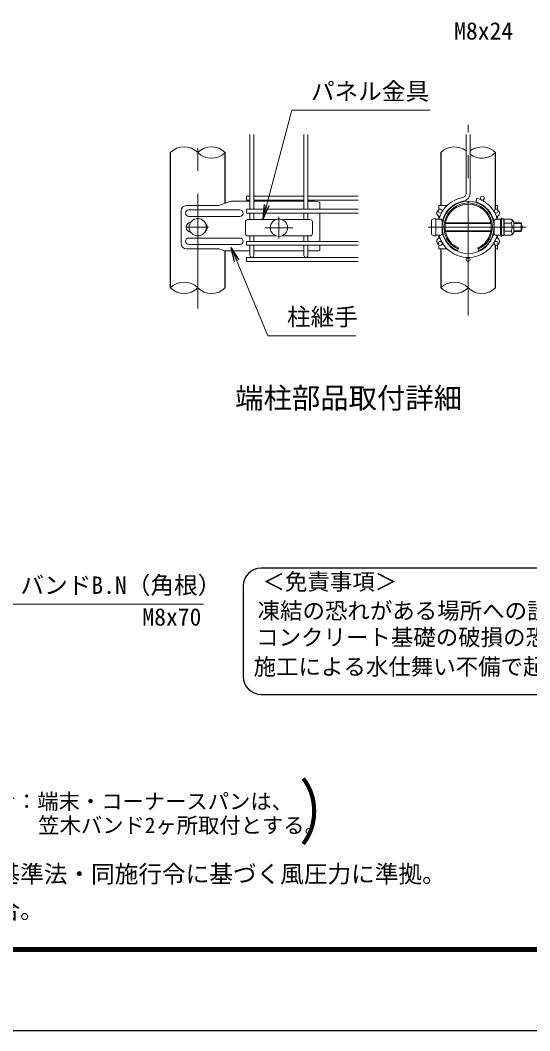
# Model space of a CAD drawing. Units: millimetres, scale not verified. Extents: x -4200 to 4200, y -2970 to 2970.
# Drawn here: x 697 to 2110, y -2970 to -168 of the extents above; entities that cross this region are included whole.
import ezdxf
from ezdxf.enums import TextEntityAlignment as Align

# ---------------------------------------------------------------- set-up
doc = ezdxf.new("R2010")
doc.units = ezdxf.units.MM
doc.header["$LTSCALE"] = 10
doc.linetypes.add('USER1', pattern=[50.8, 31.75, -6.35, 6.35, -6.35])
for name, color, linetype, lineweight in [('0-0_D-TTL-TXT', 7, 'Continuous', 25), ('0-3_D-STR-DIM', 7, 'Continuous', 13), ('0-6_D-STR1', 1, 'Continuous', 25), ('0-7_D-BMK', 2, 'USER1', 13), ('0-8_D-STR2', 7, 'Continuous', 13), ('0-9_D-STR3', 3, 'Continuous', 13), ('0-B_D-STR-TXT', 7, 'Continuous', 13), ('0-C_D-TTL', 7, 'Continuous', 25)]:
    doc.layers.add(name, color=color, linetype=linetype, lineweight=lineweight)
doc.layers.add('0-4_0', color=7, linetype='Continuous')
doc.styles.add('ＭＳ ゴシック', font='')
doc.styles.get('ＭＳ ゴシック').set_extended_font_data('MS Gothic')

# ---------------------------------------------------------------- blocks, each defined once
blk = doc.blocks.new('A$Ce005e700')
at = {"layer": '0-8_D-STR2'}
for p, q in [((-54, 3410), (-54, 1774.1)), ((54, 3410), (54, 1774.1)), ((209.2, 1541.5), (240, 1645))]:
    blk.add_line(p, q, dxfattribs=at)
for centre in [(393.6, 1642.7), (-774.2, 1287), (774.2, 1287), (-774.2, 393), (774.2, 393), (0, -54)]:
    blk.add_circle(centre, 54, dxfattribs=at)
for centre, radius, start, end in [((-162, 1774.1), 108, 279.83934, 0), ((-162, 1774.1), 216, 279.83934, 0), ((0, 840), 840, 99.83934, 164.46321), ((0, 840), 732, 99.83934, 169.61114), ((0, 840), 732, 10.38886, 73.39579), ((0, 840), 840, 15.53679, 73.39579), ((0, 840), 840, 195.53679, 344.46321), ((0, 840), 732, 190.38886, 349.61114)]:
    blk.add_arc(centre, radius, start, end, dxfattribs=at)
blk = doc.blocks.new('_Open')
at = {"layer": '0-4_0'}
blk.add_line((-10, 1.667), (0, 0), dxfattribs=at)
blk.add_lwpolyline([(-10, -1.667), (0, 0), (-10, 0)], dxfattribs=at)

msp = doc.modelspace()

# ---------------------------------------------------------------- linework, layer by layer
at = {"layer": '0-0_D-TTL-TXT', "color": 2}
for p, q in [((3810.57, -1687.15), (1365.02, -1687.15)), ((1315.02, -1737.15), (1315.02, -1987.15)), ((1365.02, -2037.15), (3810.57, -2037.15))]:
    msp.add_line(p, q, dxfattribs=at)
for centre, start, end in [((1365.02, -1737.15), 90, 180), ((1365.02, -1987.15), 180, 270)]:
    msp.add_arc(centre, 50, start, end, dxfattribs=at)
at = {"layer": '0-3_D-STR-DIM'}
for centre, start, end in [((1151.22, -572.98), 45.18146, 134.81854), ((1227.42, -572.98), 45.18146, 134.81854), ((1901.22, -572.98), 52.7739, 134.81854), ((1977.42, -572.98), 45.18146, 127.2261), ((1227.42, -496.29), 225.18146, 314.81854), ((1977.42, -496.29), 232.7739, 314.81854), ((1151.22, -947.98), 45.18146, 134.81854), ((1901.22, -947.98), 45.18146, 134.81854), ((1151.22, -871.29), 225.18146, 314.81854), ((1227.42, -871.29), 225.18146, 314.81854), ((1901.22, -871.29), 225.18146, 314.81854), ((1977.42, -871.29), 225.18146, 314.81854)]:
    msp.add_arc(centre, 54.05, start, end, dxfattribs=at)
at = {"layer": '0-6_D-STR1'}
for p, q in [((1113.12, -534.64), (1113.12, -909.64)), ((1265.52, -675.36), (1265.52, -534.64)), ((1863.12, -534.64), (1863.12, -681.64)), ((2015.52, -691.68), (2015.52, -534.64)), ((1265.52, -909.64), (1265.52, -807.09)), ((1863.12, -801.64), (1863.12, -909.64)), ((2015.52, -909.64), (2015.52, -791.6))]:
    msp.add_line(p, q, dxfattribs=at)
at = {"layer": '0-7_D-BMK'}
for p, q in [((1189.32, -966.65), (1189.32, -472.29)), ((1939.32, -986.32), (1939.32, -457.95)), ((1939.32, -986.32), (1939.32, -457.95)), ((1414.32, -713.16), (1414.32, -773.16)), ((1159.32, -741.64), (1219.32, -741.64)), ((1375.32, -743.16), (1453.32, -743.16)), ((1828, -741.64), (2100.62, -741.64))]:
    msp.add_line(p, q, dxfattribs=at)
at = {"layer": '0-8_D-STR2'}
for p, q in [((1333.92, -691.54), (1333.92, -484.64)), ((1344.72, -691.54), (1344.72, -484.64)), ((1483.92, -691.54), (1483.92, -484.64)), ((1494.72, -691.54), (1494.72, -484.64)), ((1333.92, -655.96), (1324.32, -655.96)), ((1324.32, -666.76), (1324.32, -655.96)), ((1333.92, -666.76), (1324.32, -666.76)), ((1483.92, -655.96), (1344.72, -655.96)), ((1483.92, -666.76), (1344.72, -666.76)), ((1633.92, -655.96), (1494.72, -655.96)), ((1633.92, -666.76), (1494.72, -666.76)), ((1633.92, -691.54), (1324.32, -691.54)), ((1324.32, -691.54), (1324.32, -702.34)), ((1633.92, -702.34), (1324.32, -702.34)), ((1333.92, -720.66), (1333.92, -702.34)), ((1344.72, -720.66), (1344.72, -702.34)), ((1483.92, -720.66), (1483.92, -702.34)), ((1494.72, -720.66), (1494.72, -702.34)), ((1633.92, -780.94), (1324.32, -780.94)), ((1324.32, -780.94), (1324.32, -791.74)), ((1333.92, -780.94), (1333.92, -765.66)), ((1344.72, -780.94), (1344.72, -765.66)), ((1483.92, -780.94), (1483.92, -765.66)), ((1494.72, -780.94), (1494.72, -765.66)), ((1633.92, -791.74), (1324.32, -791.74)), ((1333.92, -820.24), (1333.92, -791.74)), ((1344.72, -820.24), (1344.72, -791.74)), ((1483.92, -820.24), (1483.92, -791.74)), ((1494.72, -820.24), (1494.72, -791.74)), ((1633.92, -825.64), (1324.32, -825.64)), ((1324.32, -825.64), (1324.32, -836.44)), ((1633.92, -836.44), (1324.32, -836.44))]:
    msp.add_line(p, q, dxfattribs=at)
for centre in [(1339.32, -820.24), (1489.32, -820.24)]:
    msp.add_arc(centre, 5.4, 180, 0, dxfattribs=at)
at = {"layer": '0-9_D-STR3'}
for p, q in [((1282.05, -669.64), (1247.39, -681.64)), ((1333.92, -669.64), (1282.05, -669.64)), ((1483.92, -669.64), (1344.72, -669.64)), ((1513.32, -669.64), (1494.72, -669.64)), ((1513.32, -669.64), (1528.32, -672.64)), ((1142.86, -696.64), (1142.86, -786.64)), ((1247.39, -681.64), (1157.86, -681.64)), ((1306.32, -693.64), (1164.09, -693.64)), ((1528.32, -672.64), (1528.32, -691.54)), ((1880.53, -681.64), (1858.32, -681.64)), ((1858.32, -692.89), (1858.32, -681.64)), ((1899.52, -681.64), (1897.39, -681.64)), ((2015.52, -681.64), (2020.32, -681.64)), ((2020.32, -692.89), (2020.32, -681.64)), ((1306.32, -711.64), (1164.09, -711.64)), ((1321.32, -726.66), (1321.32, -759.66)), ((1327.32, -720.66), (1405.97, -720.66)), ((1422.67, -720.66), (1501.32, -720.66)), ((1507.32, -726.66), (1507.32, -759.66)), ((1528.32, -702.34), (1528.32, -780.94)), ((1837.32, -722.07), (1837.32, -761.2)), ((1849.32, -765.64), (1849.32, -717.64)), ((1849.32, -719.14), (1861.32, -719.14)), ((1858.32, -719.14), (1858.32, -711.64)), ((1867.32, -758.14), (1867.32, -725.14)), ((2011.32, -725.14), (2011.32, -758.14)), ((2017.32, -719.14), (2029.32, -719.14)), ((2020.32, -719.14), (2020.32, -711.64)), ((2020.32, -716.11), (2020.32, -717.86)), ((2029.32, -719.14), (2029.32, -764.14)), ((2030.86, -720.79), (2029.32, -726.1)), ((2029.32, -726.1), (2029.32, -757.17)), ((2030.86, -716.47), (2030.86, -720.79)), ((2030.86, -716.47), (2032.36, -716.47)), ((2031.42, -728.16), (2032.59, -718.67)), ((2031.42, -728.16), (2031.42, -755.16)), ((2032.36, -716.47), (2032.36, -720.79)), ((2037.89, -718.41), (2032.88, -718.41)), ((2038.02, -741.66), (2038.02, -718.48)), ((2038.32, -719.14), (2038.18, -718.63)), ((2058.4, -719.12), (2038.32, -719.12)), ((2065.92, -726.63), (2065.92, -756.63)), ((1867.32, -729.64), (1868.33, -729.64)), ((1867.32, -731.67), (1868.01, -731.67)), ((1867.32, -751.6), (1868.01, -751.6)), ((1867.32, -753.64), (1868.33, -753.64)), ((1875.9, -731.67), (2002.74, -731.67)), ((1875.9, -751.6), (2002.74, -751.6)), ((1876.25, -729.64), (2002.39, -729.64)), ((1876.25, -753.64), (2002.39, -753.64)), ((2010.31, -729.64), (2011.32, -729.64)), ((2010.31, -753.64), (2011.32, -753.64)), ((2010.63, -731.67), (2011.32, -731.67)), ((2010.63, -751.6), (2011.32, -751.6)), ((2030.82, -729.49), (2031.42, -729.49)), ((2030.82, -753.79), (2031.42, -753.79)), ((2031.42, -729.49), (2031.42, -753.79)), ((2031.42, -755.16), (2032.59, -764.64)), ((2058.4, -730.38), (2038.02, -730.38)), ((2038.02, -741.66), (2038.02, -764.83)), ((2058.4, -752.89), (2038.02, -752.89)), ((2065.92, -729.64), (2086.32, -729.64)), ((2065.92, -731.67), (2086.32, -731.67)), ((2065.92, -751.6), (2086.32, -751.6)), ((2065.92, -753.64), (2086.32, -753.64)), ((2086.32, -729.64), (2086.32, -753.64)), ((1306.32, -771.64), (1164.09, -771.64)), ((1327.32, -765.66), (1405.97, -765.66)), ((1422.67, -765.66), (1501.32, -765.66)), ((1849.32, -764.14), (1861.32, -764.14)), ((1858.32, -771.64), (1858.32, -764.14)), ((2017.32, -764.14), (2029.32, -764.14)), ((2020.32, -771.64), (2020.32, -764.14)), ((2030.86, -763.15), (2029.32, -757.17)), ((2030.82, -757.17), (2032.36, -763.15)), ((2032.36, -763.15), (2032.36, -767.47)), ((2037.82, -764.91), (2032.88, -764.91)), ((2058.4, -764.15), (2038.32, -764.15)), ((1247.39, -801.64), (1157.86, -801.64)), ((1306.32, -789.64), (1164.09, -789.64)), ((1263.14, -807.09), (1247.39, -801.64)), ((1263.14, -807.09), (1333.92, -807.09)), ((1344.72, -807.09), (1483.92, -807.09)), ((1494.72, -807.09), (1525.32, -807.09)), ((1528.32, -791.74), (1528.32, -804.09)), ((1858.32, -801.64), (1858.32, -790.38)), ((1880.53, -801.64), (1858.32, -801.64)), ((1899.52, -801.64), (1897.39, -801.64)), ((1909.32, -807.09), (1912.57, -800)), ((1969.32, -807.09), (1966.07, -800)), ((2015.52, -801.64), (2020.32, -801.64)), ((2020.32, -801.64), (2020.32, -790.38))]:
    msp.add_line(p, q, dxfattribs=at)
for points in [[(2032.36, -720.79), (2030.82, -726.1), (2030.82, -757.17)], [(2030.86, -763.15), (2030.86, -767.47), (2032.36, -767.47)]]:
    msp.add_lwpolyline(points, dxfattribs=at)
for centre in [(1189.32, -741.64), (1414.32, -743.16)]:
    msp.add_circle(centre, 24, dxfattribs=at)
for centre, radius, start, end in [((1939.32, -741.64), 72, 294.62432, 245.37568), ((1157.86, -696.64), 15, 90, 180), ((1164.09, -702.64), 9, 90, 270), ((1306.32, -702.64), 9, 270, 90), ((1862.07, -702.64), 9.75, 119.47317, 247.38014), ((1939.32, -741.64), 67.2, 294.62432, 245.37568), ((1939.32, -741.64), 64.2, 294.62432, 245.37568), ((2016.57, -702.64), 9.75, 292.61986, 60.52683), ((1170.61, -741.64), 13.5, 94.99037, 265.00963), ((1327.32, -726.66), 6, 90, 180), ((1501.32, -726.66), 6, 0, 90), ((1856.78, -702.64), 9.13, 279.7159, 299.45512), ((1861.32, -725.14), 6, 0, 90), ((1856.78, -702.64), 9.13, 9.9641, 11.88326), ((2017.32, -725.14), 6, 90, 180), ((2021.86, -702.64), 9.13, 168.11674, 170.0359), ((2021.86, -702.64), 9.13, 240.54488, 260.2841), ((2029.71, -729.44), 1.71, 358.43845, 49.48837), ((2032.88, -718.71), 0.3, 90, 173), ((2037.89, -718.71), 0.3, 15, 90), ((2023.37, -724.77), 15.97, 339.37322, 22.7756), ((2055.35, -724.75), 6.4, 298.45309, 61.54691), ((2045.6, -739.4), 24, 32.13463, 57.68315), ((1201.88, -741.64), 13.5, 314.07965, 45.92035), ((2029.71, -753.83), 1.71, 310.51348, 1.56339), ((2023.37, -758.54), 15.97, 337.2244, 20.62678), ((1975.75, -741.66), 63.57, 0, 10.20031), ((1975.75, -741.66), 63.57, 349.79969, 0), ((2041.13, -741.63), 20.62, 0, 33.09348), ((2041.13, -741.63), 20.62, 326.90652, 0), ((2055.35, -758.52), 6.4, 298.45309, 61.54691), ((2045.6, -743.87), 24, 302.31685, 327.86537), ((2063.82, -741.64), 25.5, 331.92751, 28.07249), ((1164.09, -780.64), 9, 90, 270), ((1306.32, -780.64), 9, 270, 90), ((1327.32, -759.66), 6, 180, 270), ((1501.32, -759.66), 6, 270, 0), ((1862.07, -780.64), 9.75, 112.61986, 240.52683), ((1856.78, -780.64), 9.13, 60.54488, 80.2841), ((1861.32, -758.14), 6, 270, 0), ((1856.78, -780.64), 9.13, 348.11674, 350.0359), ((2017.32, -758.14), 6, 180, 270), ((2021.86, -780.64), 9.13, 189.9641, 191.59585), ((2021.86, -780.64), 9.13, 189.9641, 191.88326), ((2021.86, -780.64), 9.13, 99.7159, 119.45512), ((2016.57, -780.64), 9.75, 299.47317, 67.38014), ((2032.88, -764.61), 0.3, 187, 270), ((2037.82, -764.61), 0.3, 270, 337.2244), ((1157.86, -786.64), 15, 180, 270), ((1525.32, -804.09), 3, 270, 0)]:
    msp.add_arc(centre, radius, start, end, dxfattribs=at)
for centre, start_param, end_param in [((1851.72, -722.07), 1.7382444, 3.1415927), ((1851.72, -761.2), 3.1415927, 4.5449409)]:
    msp.add_ellipse(centre, major_axis=(14.4, 0), ratio=0.3125, start_param=start_param, end_param=end_param, dxfattribs=at)
at = {"layer": '0-B_D-STR-TXT'}
for points in [[(1834.03, -417.01), (1450.18, -417.01), (1370.29, -717.23)], [(1627.28, -1042.75), (1383.71, -1042.75), (1282.99, -799.54)], [(1205.16, -1787.23), (644.6, -1787.23), (584.12, -1685.89)]]:
    msp.add_lwpolyline(points, dxfattribs=at)
at = {"layer": '0-C_D-TTL', "color": 2}
msp.add_lwpolyline([(-4200, 2970), (4200, 2970), (4200, -2970), (-4200, -2970)], close=True, dxfattribs=at)
at = {"layer": '0-C_D-TTL'}
for points in [[(-3930, 2750), (3930, 2750), (3930, -2750), (-3930, -2750)], [(-3927.5, 2747.5), (3927.5, 2747.5), (3927.5, -2747.5), (-3927.5, -2747.5)], [(-3925, 2745), (3925, 2745), (3925, -2745), (-3925, -2745)], [(-3922.5, 2742.5), (3922.5, 2742.5), (3922.5, -2742.5), (-3922.5, -2742.5)], [(-3920, 2740), (3920, 2740), (3920, -2740), (-3920, -2740)]]:
    msp.add_lwpolyline(points, close=True, dxfattribs=at)

# ---------------------------------------------------------------- block references
at = {"layer": '0-8_D-STR2', "xscale": 0.1, "yscale": 0.1}
msp.add_blockref('A$Ce005e700', (1939.32, -825.64), dxfattribs=at)
at = {"layer": '0-B_D-STR-TXT', "xscale": 4, "yscale": 4}
for p, rotation in [((1369.78, -719.16), 255.09951), ((1282.23, -797.69), 112.49567)]:
    msp.add_blockref('_Open', p, dxfattribs=dict(at, rotation=rotation))

# ---------------------------------------------------------------- texts
at = {"layer": '0-0_D-TTL-TXT', "style": 'ＭＳ ゴシック'}
for s, height, p in [('端柱部品取付詳細', 57.7, (1292.89, -1261.48)), ('＜免責事項＞ \u3000\u3000', 45.67, (1368.73, -1761.33)), ('凍結の恐れがある場所への設置は、内部に溜まった雨水等の凍結融解により支柱の破損や', 45.67, (1355.2, -1841.83)), ('コンクリート基礎の破損の恐れがありますので施工時、水仕舞いを行ってください。', 45.67, (1351.09, -1915.25)), ('施工による水仕舞い不備で起こる支柱・基礎の破損について当社は責任を負いかねます。 ', 45.67, (1344.1, -1996.75)), ('（設計条件）風荷重：昭和57年改正 建築基準法・同施行令に基づく風圧力に準拠。', 48.09, (-582.45, -2573.6)), ('（基礎条件）長期許容地耐力98kN/㎡の場合。', 48.09, (-582.45, -2673.6))]:
    msp.add_text(s, height=height, dxfattribs=at).set_placement(p, align=Align.BOTTOM_LEFT)
at = {"layer": '0-B_D-STR-TXT', "style": 'ＭＳ ゴシック'}
for s, height, p in [('M8x24', 48.09, (1900.53, -235.64)), ('パネル金具', 48.09, (1503.13, -403.15)), ('柱継手', 48.09, (1436.67, -1028.9)), ('バンドB.N（角根）', 48.09, (697.3, -1772.74)), ('M8x70', 48.09, (1035.7, -1860.77)), ('備考：端末・コーナースパンは、', 43.33, (566.78, -2368.39)), ('\u3000\u3000\u3000笠木バンド2ヶ所取付とする。', 43.33, (569.53, -2434.89))]:
    msp.add_text(s, height=height, dxfattribs=at).set_placement(p, align=Align.BOTTOM_LEFT)
at = {"layer": '0-B_D-STR-TXT', "style": 'ＭＳ ゴシック', "width": 0.8}
msp.add_text(' （           ）', height=144.4, dxfattribs=at).set_placement((369.21, -2479.18), align=Align.BOTTOM_LEFT)

doc.saveas('drawing.dxf')
